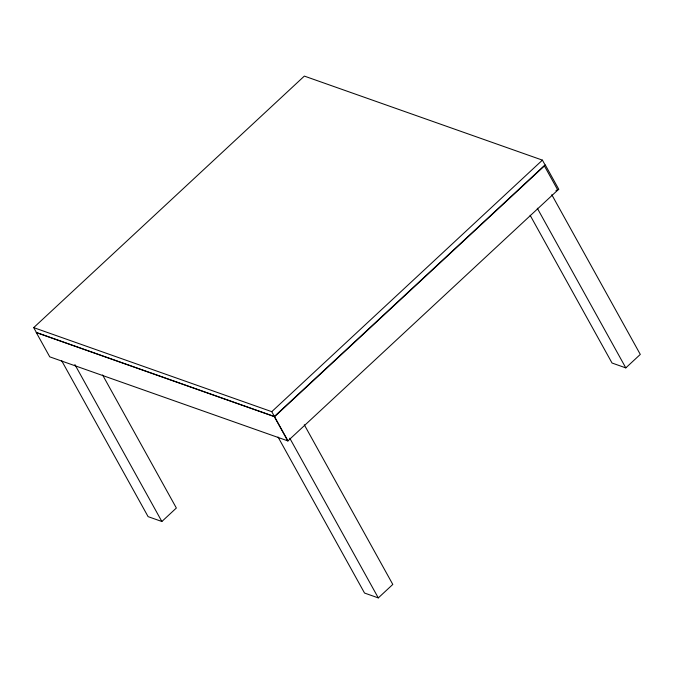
<?xml version="1.0" encoding="UTF-8"?>
<svg xmlns="http://www.w3.org/2000/svg" width="674" height="674" viewBox="0 0 674 674"><rect width="100%" height="100%" fill="white"/><g stroke="black" fill="none" stroke-linecap="round" stroke-linejoin="round"><path stroke-width="1.01" d="M33.7 327.623L304.345 76.095L542.41 160.134L545.207 165.172L274.554 416.709L36.497 332.661L33.7 327.623L271.757 411.671L287.983 440.939L49.741 356.832L36.211 332.408L274.444 416.515M271.757 411.671L542.41 160.134M61.612 360.615L148.095 516.638L161.861 521.499L176.361 508.028L102.591 374.955M557.794 190.076L287.815 440.99L274.276 416.566L544.255 165.661L557.794 190.076L555.932 190.691M278.05 437.03L364.533 593.044L378.299 597.905L392.799 584.434L304.277 424.746M530.126 215.267L612.034 363.025L625.809 367.886L640.3 354.414L551.787 194.727M556.951 189.975L558.813 189.36L545.274 164.945M537.288 208.199L625.809 367.886M289.786 438.218L378.299 597.905M74.873 364.567L161.861 521.499"/></g></svg>
